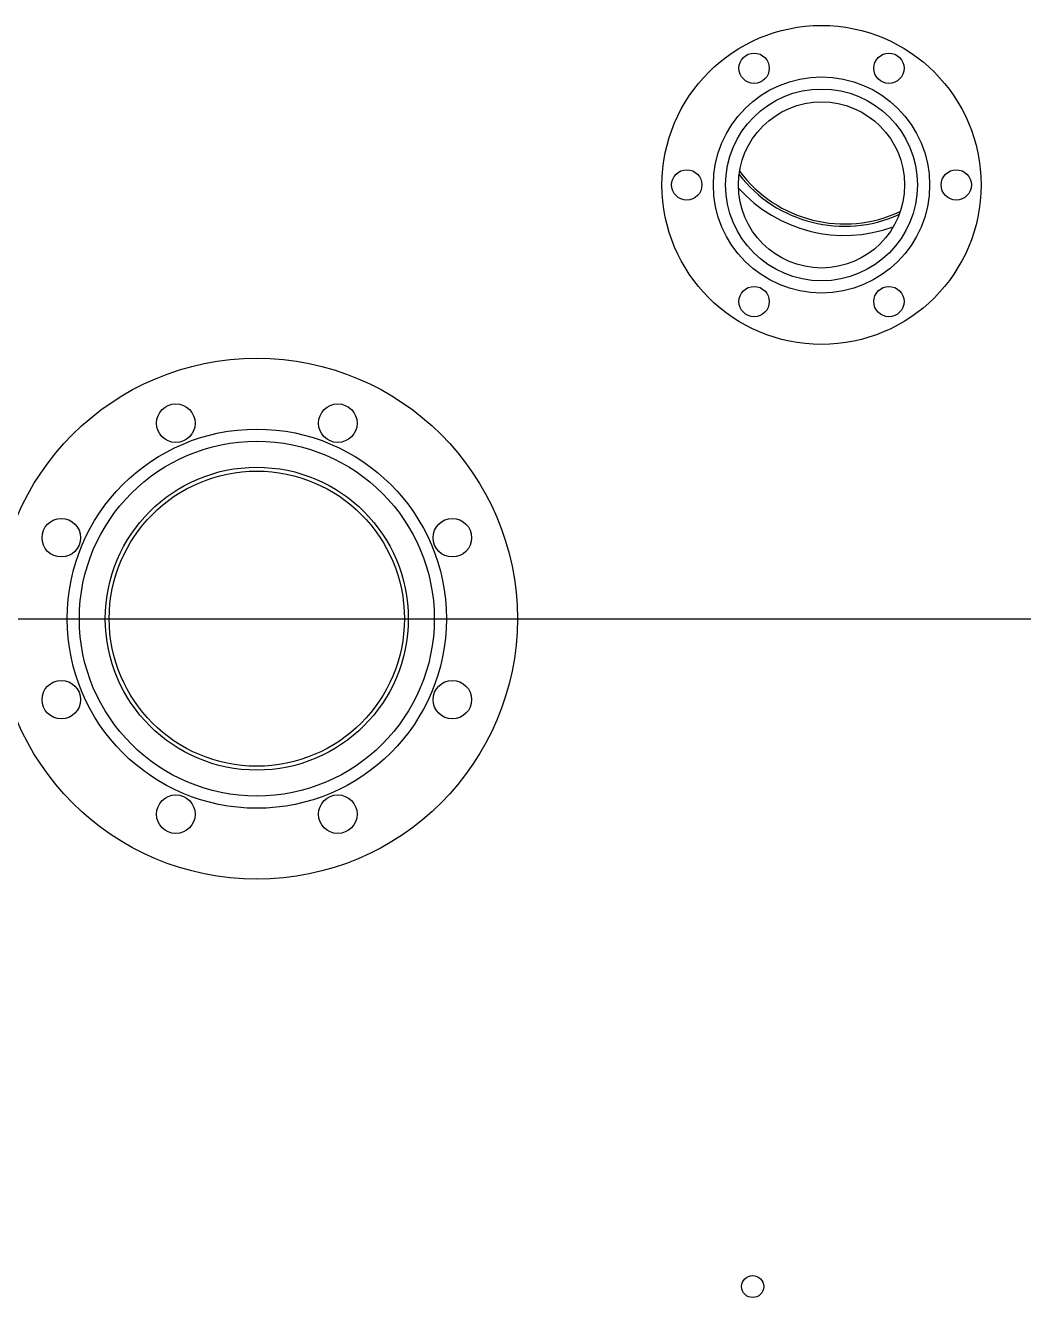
# Model space of a CAD drawing. Extents: x -50 to 48714, y -13211 to 6743.
# Drawn here: x 25662.6 to 25880, y -7915 to -7637.8 of the extents above; entities that cross this region are included whole.
import ezdxf

# ---------------------------------------------------------------- set-up
doc = ezdxf.new("R2010")
doc.units = 0
doc.header["$LTSCALE"] = 50
doc.linetypes.add('MITTEX2', pattern=[101.6, 63.5, -12.7, 12.7, -12.7])
doc.layers.get('0').update_dxf_attribs({"linetype": 'CONTINUOUS'})
doc.layers.add('MITTEX2', color=5, linetype='MITTEX2')

# ---------------------------------------------------------------- blocks, each defined once
blk = doc.blocks.new('SMAF_UE46_S')
for centre, radius in [((-164, 94.5), 34.75), ((-178.68, 119.92), 3.3), ((-149.32, 119.92), 3.3), ((-164, 94.5), 23.55), ((-164, 94.5), 20.9), ((-164, 94.5), 18.1), ((-193.35, 94.5), 3.3), ((-134.65, 94.5), 3.3), ((-178.68, 69.08), 3.3), ((-149.32, 69.08), 3.3), ((-287, 0), 56.75), ((-304.64, 42.59), 4.2), ((-269.36, 42.59), 4.2), ((-287, 0), 41.3), ((-287, 0), 38.65), ((-287, 0), 33), ((-287, 0), 32.15), ((-329.59, 17.64), 4.2), ((-244.41, 17.64), 4.2), ((-329.59, -17.64), 4.2), ((-244.41, -17.64), 4.2), ((-304.64, -42.59), 4.2), ((-269.36, -42.59), 4.2), ((-179, -145.5), 2.4)]:
    blk.add_circle(centre, radius)
for radius, start, end in [(28.5, 216.7029, 295.2449), (29, 217.6146, 294.1509), (31, 221.9278, 290.0194)]:
    blk.add_arc((-159, 114.5), radius, start, end)

msp = doc.modelspace()

# ---------------------------------------------------------------- linework, layer by layer
at = {"layer": 'MITTEX2'}
msp.add_line((24250, -7767.09), (26000, -7767.09), dxfattribs=at)

# ---------------------------------------------------------------- block references
msp.add_blockref('SMAF_UE46_S', (26000, -7767.09))

doc.saveas('drawing.dxf')
